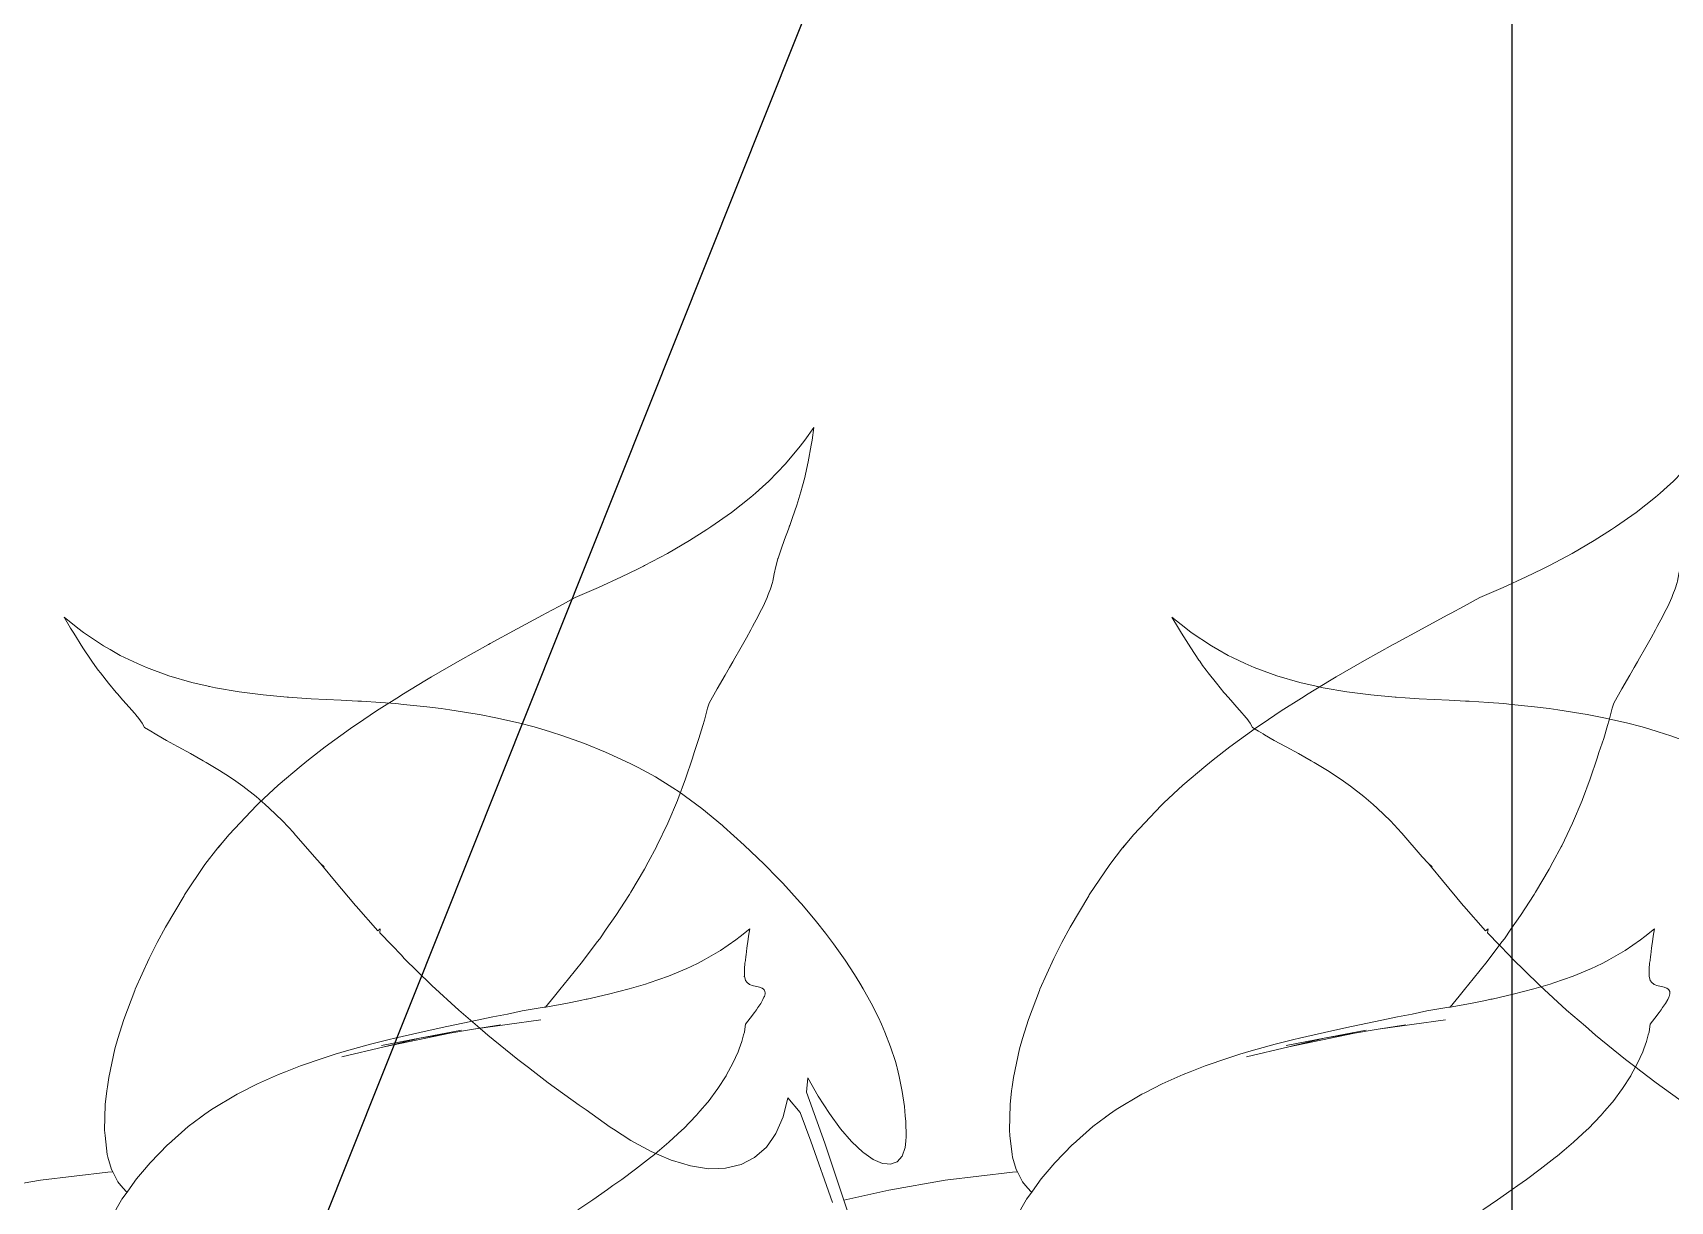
# Model space of a CAD drawing. Header units: inches. Extents: x 249 to 1192, y -18 to 440.
# Drawn here: x 637.361 to 638.132, y 264.569 to 265.119 of the extents above; entities that cross this region are included whole.
import ezdxf

# ---------------------------------------------------------------- set-up
doc = ezdxf.new("R2010")
doc.units = ezdxf.units.IN
doc.header["$MEASUREMENT"] = 0
doc.layers.add('KOLOM', color=5, linetype='Continuous')
doc.layers.add('VEGETASI', color=60, linetype='Continuous', lineweight=0)

# ---------------------------------------------------------------- blocks, each defined once
blk = doc.blocks.new('tanaman')
for p, q in [((585.09402, 360.41535), (585.09493, 360.40941)), ((585.09834, 360.4094), (585.09402, 360.41535)), ((585.09493, 360.40941), (585.09533, 360.40706)), ((585.09533, 360.40706), (585.09675, 360.39921)), ((585.10043, 360.40661), (585.09834, 360.4094)), ((585.10748, 360.39819), (585.10043, 360.40661)), ((585.09675, 360.39921), (585.098, 360.39335)), ((585.11529, 360.39017), (585.10748, 360.39819)), ((585.098, 360.39335), (585.09838, 360.39189)), ((585.09838, 360.39189), (585.09937, 360.38784)), ((585.11825, 360.38745), (585.11529, 360.39017)), ((585.09937, 360.38784), (585.10018, 360.38508)), ((585.10018, 360.38508), (585.10209, 360.37877)), ((585.12161, 360.38445), (585.11825, 360.38745)), ((585.12378, 360.38257), (585.12161, 360.38445)), ((585.13289, 360.37537), (585.12378, 360.38257)), ((585.10209, 360.37877), (585.10404, 360.37293)), ((585.14253, 360.36856), (585.13289, 360.37537)), ((585.10404, 360.37293), (585.10536, 360.36916)), ((585.10536, 360.36916), (585.10573, 360.36881)), ((585.10536, 360.36916), (585.10548, 360.36883)), ((585.10536, 360.36916), (585.10548, 360.36883)), ((585.10536, 360.36916), (585.10548, 360.36883)), ((585.10536, 360.36916), (585.10548, 360.36883)), ((585.10536, 360.36916), (585.10548, 360.36883)), ((585.10548, 360.36883), (585.10598, 360.36755)), ((585.10573, 360.36881), (585.10548, 360.36883)), ((585.10598, 360.36755), (585.10782, 360.36259)), ((585.14444, 360.36732), (585.14253, 360.36856)), ((585.15261, 360.36214), (585.14444, 360.36732)), ((585.10782, 360.36259), (585.10949, 360.35802)), ((585.10949, 360.35802), (585.11091, 360.35382)), ((585.16305, 360.35609), (585.15261, 360.36214)), ((585.11091, 360.35382), (585.11096, 360.35364)), ((585.11096, 360.35364), (585.11136, 360.35218)), ((585.11136, 360.35218), (585.112, 360.34995)), ((585.112, 360.34995), (585.1127, 360.34638)), ((585.17374, 360.35039), (585.16305, 360.35609)), ((585.17434, 360.35009), (585.17374, 360.35039)), ((585.1771, 360.34872), (585.17434, 360.35009)), ((585.1127, 360.34638), (585.11338, 360.34299)), ((585.11338, 360.34299), (585.11358, 360.34238)), ((585.11358, 360.34238), (585.11452, 360.33931)), ((585.1846, 360.34503), (585.1771, 360.34872)), ((585.19553, 360.33999), (585.1846, 360.34503)), ((585.11452, 360.33931), (585.11556, 360.33668)), ((585.11556, 360.33668), (585.11607, 360.33533)), ((585.11607, 360.33533), (585.11801, 360.33106)), ((585.20644, 360.33526), (585.19553, 360.33999)), ((585.21423, 360.33106), (585.20644, 360.33526)), ((585.11801, 360.33106), (585.11945, 360.32821)), ((585.11945, 360.32821), (585.12029, 360.32647)), ((585.22005, 360.32795), (585.21423, 360.33106)), ((585.2219, 360.32695), (585.22005, 360.32795)), ((585.23371, 360.32058), (585.2219, 360.32695)), ((585.12029, 360.32647), (585.12289, 360.32158)), ((585.12289, 360.32158), (585.12371, 360.32014)), ((585.12371, 360.32014), (585.12578, 360.31636)), ((585.24642, 360.31363), (585.23371, 360.32058)), ((585.86668, 360.32088), (585.86406, 360.31888)), ((585.87319, 360.32601), (585.86668, 360.32088)), ((585.86864, 360.31848), (585.87012, 360.32086)), ((585.87012, 360.32086), (585.87319, 360.32601)), ((585.12578, 360.31636), (585.12891, 360.31082)), ((585.24733, 360.31313), (585.24642, 360.31363)), ((585.26084, 360.30557), (585.24733, 360.31313)), ((585.85456, 360.31249), (585.85153, 360.31078)), ((585.86406, 360.31888), (585.85456, 360.31249)), ((585.86044, 360.3058), (585.86429, 360.31152)), ((585.86429, 360.31152), (585.86864, 360.31848)), ((585.12891, 360.31082), (585.13128, 360.30675)), ((585.13128, 360.30675), (585.13227, 360.30496)), ((585.13227, 360.30496), (585.13385, 360.3023)), ((585.27417, 360.29786), (585.26084, 360.30557)), ((585.83865, 360.30416), (585.8344, 360.30232)), ((585.84467, 360.30699), (585.83865, 360.30416)), ((585.8467, 360.30805), (585.84467, 360.30699)), ((585.85153, 360.31078), (585.8467, 360.30805)), ((585.85869, 360.30326), (585.86009, 360.30528)), ((585.86009, 360.30528), (585.86044, 360.3058)), ((585.13385, 360.3023), (585.13583, 360.29878)), ((585.13583, 360.29878), (585.13955, 360.29228)), ((585.27722, 360.29604), (585.27417, 360.29786)), ((585.28724, 360.28996), (585.27722, 360.29604)), ((585.82383, 360.29845), (585.81298, 360.2953)), ((585.8344, 360.30232), (585.82383, 360.29845)), ((585.85225, 360.29488), (585.85606, 360.29975)), ((585.85606, 360.29975), (585.85709, 360.30108)), ((585.85709, 360.30108), (585.85869, 360.30326)), ((585.13955, 360.29228), (585.14343, 360.28546)), ((585.29047, 360.28794), (585.28724, 360.28996)), ((585.76756, 360.28829), (585.76334, 360.28799)), ((585.7681, 360.28833), (585.76756, 360.28829)), ((585.77942, 360.28939), (585.7681, 360.28833)), ((585.79072, 360.29085), (585.77942, 360.28939)), ((585.80193, 360.29279), (585.79072, 360.29085)), ((585.80462, 360.29336), (585.80193, 360.29279)), ((585.8053, 360.29351), (585.80462, 360.29336)), ((585.80494, 360.2933), (585.80462, 360.29336)), ((585.8053, 360.29351), (585.80494, 360.2933)), ((585.81298, 360.2953), (585.8053, 360.29351)), ((585.84545, 360.28688), (585.84809, 360.28986)), ((585.84809, 360.28986), (585.8487, 360.29061)), ((585.8487, 360.29061), (585.85225, 360.29488)), ((585.14343, 360.28546), (585.14412, 360.28316)), ((585.14412, 360.28316), (585.14558, 360.2775)), ((585.29998, 360.28186), (585.29047, 360.28794)), ((585.30596, 360.27787), (585.29998, 360.28186)), ((585.68061, 360.28072), (585.67761, 360.28017)), ((585.69147, 360.28244), (585.68061, 360.28072)), ((585.69557, 360.28299), (585.69147, 360.28244)), ((585.70236, 360.28385), (585.69557, 360.28299)), ((585.71326, 360.28497), (585.70236, 360.28385)), ((585.71694, 360.28529), (585.71326, 360.28497)), ((585.72413, 360.28586), (585.71694, 360.28529)), ((585.73312, 360.28642), (585.72413, 360.28586)), ((585.73491, 360.28653), (585.73312, 360.28642)), ((585.74261, 360.28689), (585.73491, 360.28653)), ((585.7568, 360.28757), (585.74261, 360.28689)), ((585.76334, 360.28799), (585.7568, 360.28757)), ((585.8394, 360.28), (585.83992, 360.28065)), ((585.83992, 360.28065), (585.84004, 360.2808)), ((585.84004, 360.2808), (585.84255, 360.28363)), ((585.84255, 360.28363), (585.84545, 360.28688)), ((585.14558, 360.2775), (585.1464, 360.27501)), ((585.1464, 360.27501), (585.14816, 360.26889)), ((585.31232, 360.27352), (585.30596, 360.27787)), ((585.32421, 360.26491), (585.31232, 360.27352)), ((585.64863, 360.27342), (585.64413, 360.27207)), ((585.6518, 360.2743), (585.64863, 360.27342)), ((585.65915, 360.27623), (585.6518, 360.2743)), ((585.66983, 360.27866), (585.65915, 360.27623)), ((585.67761, 360.28017), (585.66983, 360.27866)), ((585.83239, 360.2723), (585.83526, 360.27408)), ((585.83526, 360.27408), (585.83636, 360.27609)), ((585.83636, 360.27609), (585.83796, 360.2783)), ((585.83796, 360.2783), (585.8394, 360.28)), ((585.14816, 360.26889), (585.15039, 360.26223)), ((585.62813, 360.26655), (585.61822, 360.26247)), ((585.63828, 360.27019), (585.62813, 360.26655)), ((585.64413, 360.27207), (585.63828, 360.27019)), ((585.81937, 360.26494), (585.81974, 360.26515)), ((585.81974, 360.26515), (585.82494, 360.26799)), ((585.82494, 360.26799), (585.82953, 360.2706)), ((585.82953, 360.2706), (585.83025, 360.27101)), ((585.83025, 360.27101), (585.83239, 360.2723)), ((585.15039, 360.26223), (585.15115, 360.25966)), ((585.15115, 360.25966), (585.15455, 360.24988)), ((585.33209, 360.25881), (585.32421, 360.26491)), ((585.33557, 360.25602), (585.33209, 360.25881)), ((585.61468, 360.26094), (585.60628, 360.25702)), ((585.61822, 360.26247), (585.61468, 360.26094)), ((585.80152, 360.25479), (585.80619, 360.25761)), ((585.80619, 360.25761), (585.80762, 360.25842)), ((585.80762, 360.25842), (585.81358, 360.26178)), ((585.81358, 360.26178), (585.81937, 360.26494)), ((585.15455, 360.24988), (585.15814, 360.24021)), ((585.34638, 360.24683), (585.33557, 360.25602)), ((585.59468, 360.25075), (585.58654, 360.24571)), ((585.60284, 360.25526), (585.59468, 360.25075)), ((585.60628, 360.25702), (585.60284, 360.25526)), ((585.79229, 360.24874), (585.79532, 360.2508)), ((585.79532, 360.2508), (585.79995, 360.25382)), ((585.79995, 360.25382), (585.80152, 360.25479)), ((585.35521, 360.23863), (585.34638, 360.24683)), ((585.5835, 360.2437), (585.57279, 360.2359)), ((585.58654, 360.24571), (585.5835, 360.2437)), ((585.78279, 360.2415), (585.78907, 360.2464)), ((585.78907, 360.2464), (585.79229, 360.24874)), ((585.15814, 360.24021), (585.15835, 360.23961)), ((585.15835, 360.23961), (585.16279, 360.22905)), ((585.35657, 360.23731), (585.35521, 360.23863)), ((585.36942, 360.22369), (585.35657, 360.23731)), ((585.57279, 360.2359), (585.56318, 360.22793)), ((585.77028, 360.23003), (585.77652, 360.23606)), ((585.77652, 360.23606), (585.77844, 360.23782)), ((585.77844, 360.23782), (585.78279, 360.2415)), ((585.16279, 360.22905), (585.16793, 360.2183)), ((585.56261, 360.22744), (585.55286, 360.21866)), ((585.56318, 360.22793), (585.56261, 360.22744)), ((585.76501, 360.2244), (585.77028, 360.23003)), ((585.37275, 360.21973), (585.36942, 360.22369)), ((585.37275, 360.21973), (585.37454, 360.21744)), ((585.37467, 360.21738), (585.37275, 360.21973)), ((585.37467, 360.21738), (585.37275, 360.21973)), ((585.37467, 360.21738), (585.37275, 360.21973)), ((585.37467, 360.21738), (585.37275, 360.21973)), ((585.37467, 360.21738), (585.37275, 360.21973)), ((585.7553, 360.21319), (585.76493, 360.22431)), ((585.76493, 360.22431), (585.76501, 360.2244)), ((585.16793, 360.2183), (585.16819, 360.21782)), ((585.16819, 360.21782), (585.17206, 360.21066)), ((585.37467, 360.21738), (585.37454, 360.21744)), ((585.38078, 360.20948), (585.37467, 360.21738)), ((585.55286, 360.21866), (585.54355, 360.20973)), ((585.75256, 360.21015), (585.7553, 360.21319)), ((585.17206, 360.21066), (585.17375, 360.20741)), ((585.17375, 360.20741), (585.18021, 360.19646)), ((585.39038, 360.19521), (585.38078, 360.20948)), ((585.53734, 360.20341), (585.53474, 360.20069)), ((585.54316, 360.20934), (585.53734, 360.20341)), ((585.54355, 360.20973), (585.54316, 360.20934)), ((585.74582, 360.20197), (585.75096, 360.20832)), ((585.75256, 360.21015), (585.75066, 360.20845)), ((585.75096, 360.20832), (585.75066, 360.20845)), ((585.75096, 360.20832), (585.75256, 360.21015)), ((585.75096, 360.20832), (585.75256, 360.21015)), ((585.75096, 360.20832), (585.75256, 360.21015)), ((585.75096, 360.20832), (585.75256, 360.21015)), ((585.75096, 360.20832), (585.75256, 360.21015)), ((585.18021, 360.19646), (585.18088, 360.19545)), ((585.53474, 360.20069), (585.52647, 360.1916)), ((585.73596, 360.19023), (585.74582, 360.20197)), ((585.18088, 360.19545), (585.18728, 360.18549)), ((585.39064, 360.1948), (585.39038, 360.19521)), ((585.39939, 360.18003), (585.39064, 360.1948)), ((585.52576, 360.19077), (585.51879, 360.1825)), ((585.52647, 360.1916), (585.52576, 360.19077)), ((585.72542, 360.17836), (585.73569, 360.18988)), ((585.73569, 360.18988), (585.73596, 360.19023)), ((585.18728, 360.18549), (585.19181, 360.17911)), ((585.51879, 360.1825), (585.51463, 360.17723)), ((585.12426, 360.1793), (585.12479, 360.1758)), ((585.12873, 360.17568), (585.12426, 360.1793)), ((585.12479, 360.1758), (585.12502, 360.17443)), ((585.12502, 360.17443), (585.12562, 360.17005)), ((585.13087, 360.174), (585.12873, 360.17568)), ((585.13799, 360.16907), (585.13087, 360.174)), ((585.19181, 360.17911), (585.19492, 360.17459)), ((585.19492, 360.17459), (585.19608, 360.17308)), ((585.19608, 360.17308), (585.20308, 360.16379)), ((585.40326, 360.1728), (585.39939, 360.18003)), ((585.40618, 360.16711), (585.40326, 360.1728)), ((585.51175, 360.17345), (585.51085, 360.17222)), ((585.51463, 360.17723), (585.51175, 360.17345)), ((585.71886, 360.17157), (585.72455, 360.17739)), ((585.72426, 360.1793), (585.72455, 360.17739)), ((585.72542, 360.17836), (585.72426, 360.1793)), ((585.12562, 360.17005), (585.126, 360.16699)), ((585.126, 360.16699), (585.12612, 360.16626)), ((585.12612, 360.16626), (585.12631, 360.1643)), ((585.14567, 360.1646), (585.13799, 360.16907)), ((585.40708, 360.16532), (585.40618, 360.16711)), ((585.41364, 360.15078), (585.40708, 360.16532)), ((585.51085, 360.17222), (585.50538, 360.16449)), ((585.70043, 360.15302), (585.71294, 360.16525)), ((585.71294, 360.16525), (585.71434, 360.16677)), ((585.71434, 360.16677), (585.71886, 360.17157)), ((585.12631, 360.1643), (585.1265, 360.16303)), ((585.1265, 360.16303), (585.12674, 360.16033)), ((585.12679, 360.15812), (585.12666, 360.15685)), ((585.12674, 360.16033), (585.12679, 360.15812)), ((585.14855, 360.16313), (585.14567, 360.1646)), ((585.15179, 360.16155), (585.14855, 360.16313)), ((585.15387, 360.16058), (585.15179, 360.16155)), ((585.16253, 360.15699), (585.15387, 360.16058)), ((585.20308, 360.16379), (585.20954, 360.15565)), ((585.50095, 360.15772), (585.49841, 360.15357)), ((585.50538, 360.16449), (585.50095, 360.15772)), ((585.11708, 360.14971), (585.11705, 360.14907)), ((585.11752, 360.15056), (585.11708, 360.14971)), ((585.11781, 360.15079), (585.11752, 360.15056)), ((585.11836, 360.15123), (585.11781, 360.15079)), ((585.11941, 360.15166), (585.11836, 360.15123)), ((585.11961, 360.15174), (585.11941, 360.15166)), ((585.12309, 360.15253), (585.11961, 360.15174)), ((585.12389, 360.15285), (585.12309, 360.15253)), ((585.12442, 360.15307), (585.12389, 360.15285)), ((585.12449, 360.1531), (585.12442, 360.15307)), ((585.12552, 360.15389), (585.12449, 360.1531)), ((585.12622, 360.15495), (585.12552, 360.15389)), ((585.12663, 360.15634), (585.12622, 360.15495)), ((585.12666, 360.15675), (585.12663, 360.15634)), ((585.12666, 360.15685), (585.12697, 360.1567)), ((585.12666, 360.15685), (585.12666, 360.15675)), ((585.12666, 360.15685), (585.12666, 360.15675)), ((585.12666, 360.15685), (585.12666, 360.15675)), ((585.12666, 360.15685), (585.12666, 360.15675)), ((585.12666, 360.15685), (585.12666, 360.15675)), ((585.12697, 360.1567), (585.12666, 360.15675)), ((585.17161, 360.15379), (585.16253, 360.15699)), ((585.1734, 360.15323), (585.17161, 360.15379)), ((585.18104, 360.15095), (585.1734, 360.15323)), ((585.19077, 360.14841), (585.18104, 360.15095)), ((585.20954, 360.15565), (585.21363, 360.15068)), ((585.21363, 360.15068), (585.21613, 360.14757)), ((585.41386, 360.15025), (585.41364, 360.15078)), ((585.41903, 360.13653), (585.41386, 360.15025)), ((585.49685, 360.15094), (585.49307, 360.14418)), ((585.49841, 360.15357), (585.49685, 360.15094)), ((585.68731, 360.14096), (585.69993, 360.15257)), ((585.69993, 360.15257), (585.70043, 360.15302)), ((585.11705, 360.14907), (585.11702, 360.14866)), ((585.11702, 360.14866), (585.11734, 360.14739)), ((585.11734, 360.14739), (585.11754, 360.14699)), ((585.11754, 360.14699), (585.11802, 360.14589)), ((585.11802, 360.14589), (585.11903, 360.14413)), ((585.11903, 360.14413), (585.11999, 360.14274)), ((585.11999, 360.14274), (585.12038, 360.1421)), ((585.12038, 360.1421), (585.12112, 360.14113)), ((585.20074, 360.14615), (585.19077, 360.14841)), ((585.2013, 360.14603), (585.20074, 360.14615)), ((585.20388, 360.14551), (585.2013, 360.14603)), ((585.21087, 360.14411), (585.20388, 360.14551)), ((585.22046, 360.14238), (585.21087, 360.14411)), ((585.21613, 360.14757), (585.22046, 360.14238)), ((585.22112, 360.14226), (585.22046, 360.14238)), ((585.23142, 360.14056), (585.22112, 360.14226)), ((585.49307, 360.14418), (585.48964, 360.13743)), ((585.12112, 360.14113), (585.12204, 360.13979)), ((585.12204, 360.13979), (585.124, 360.13718)), ((585.124, 360.13718), (585.12625, 360.13429)), ((585.12625, 360.13429), (585.12644, 360.13323)), ((585.2543, 360.13191), (585.2227, 360.13643)), ((585.23838, 360.1391), (585.23142, 360.14056)), ((585.24356, 360.13804), (585.23838, 360.1391)), ((585.2543, 360.13191), (585.2414, 360.13404)), ((585.2452, 360.1377), (585.24356, 360.13804)), ((585.25567, 360.13555), (585.2452, 360.1377)), ((585.26689, 360.13321), (585.25567, 360.13555)), ((585.42177, 360.12763), (585.41903, 360.13653)), ((585.48823, 360.13438), (585.48659, 360.13061)), ((585.48964, 360.13743), (585.48823, 360.13438)), ((585.67847, 360.13344), (585.68731, 360.14096)), ((585.12644, 360.13323), (585.12676, 360.13051)), ((585.12676, 360.13051), (585.12714, 360.12929)), ((585.12714, 360.12929), (585.12793, 360.12617)), ((585.26545, 360.13008), (585.2543, 360.13191)), ((585.27973, 360.12773), (585.26, 360.13149)), ((585.29645, 360.12372), (585.26545, 360.13008)), ((585.27973, 360.12773), (585.26545, 360.13008)), ((585.26769, 360.13304), (585.26689, 360.13321)), ((585.27959, 360.13046), (585.26769, 360.13304)), ((585.29132, 360.12775), (585.27959, 360.13046)), ((585.29774, 360.12431), (585.27973, 360.12773)), ((585.29645, 360.12372), (585.27973, 360.12773)), ((585.294, 360.1271), (585.29132, 360.12775)), ((585.30285, 360.12487), (585.294, 360.1271)), ((585.42319, 360.12266), (585.42177, 360.12763)), ((585.48659, 360.13061), (585.48395, 360.12371)), ((585.65957, 360.1177), (585.67365, 360.12916)), ((585.67365, 360.12916), (585.67847, 360.13344)), ((585.12793, 360.12617), (585.12928, 360.12268)), ((585.12928, 360.12268), (585.12975, 360.12129)), ((585.12975, 360.12129), (585.13222, 360.1159)), ((585.3164, 360.11894), (585.29645, 360.12372)), ((585.30569, 360.12411), (585.30285, 360.12487)), ((585.31412, 360.12176), (585.30569, 360.12411)), ((585.31943, 360.12017), (585.31412, 360.12176)), ((585.32511, 360.11837), (585.31943, 360.12017)), ((585.42609, 360.10927), (585.42319, 360.12266)), ((585.48395, 360.12371), (585.48171, 360.11672)), ((585.13222, 360.1159), (585.13517, 360.11038)), ((585.33579, 360.11468), (585.32511, 360.11837)), ((585.34293, 360.11193), (585.33579, 360.11468)), ((585.34611, 360.11062), (585.34293, 360.11193)), ((585.48091, 360.11375), (585.47989, 360.10968)), ((585.48109, 360.11445), (585.48091, 360.11375)), ((585.48171, 360.11672), (585.48109, 360.11445)), ((585.64518, 360.10667), (585.65228, 360.11223)), ((585.65228, 360.11223), (585.65453, 360.11394)), ((585.65453, 360.11394), (585.65957, 360.1177)), ((585.13517, 360.11038), (585.13534, 360.11004)), ((585.13534, 360.11004), (585.13923, 360.10395)), ((585.13923, 360.10395), (585.1439, 360.09774)), ((585.35605, 360.10619), (585.34611, 360.11062)), ((585.3643, 360.10203), (585.35605, 360.10619)), ((585.42672, 360.10486), (585.42609, 360.10927)), ((585.42698, 360.10286), (585.42672, 360.10486)), ((585.47989, 360.10968), (585.47847, 360.1026)), ((585.518, 360.10035), (585.52293, 360.10912)), ((585.52293, 360.10912), (585.52354, 360.10227)), ((585.63059, 360.09613), (585.64518, 360.10667)), ((585.1439, 360.09774), (585.14414, 360.09747)), ((585.14414, 360.09747), (585.14773, 360.09333)), ((585.36559, 360.10134), (585.3643, 360.10203)), ((585.37778, 360.09405), (585.36559, 360.10134)), ((585.42772, 360.09648), (585.42698, 360.10286)), ((585.42803, 360.08436), (585.42772, 360.09648)), ((585.47746, 360.0955), (585.47707, 360.0912)), ((585.47847, 360.1026), (585.47746, 360.0955)), ((585.5128, 360.09222), (585.518, 360.10035)), ((585.51492, 360.0782), (585.52354, 360.10227)), ((585.53229, 360.09968), (585.52659, 360.09278)), ((585.53229, 360.09968), (585.53454, 360.09066)), ((585.62735, 360.09397), (585.63059, 360.09613)), ((585.14773, 360.09333), (585.14933, 360.09143)), ((585.14933, 360.09143), (585.15549, 360.08507)), ((585.38093, 360.09189), (585.37778, 360.09405)), ((585.38093, 360.09189), (585.38254, 360.09068)), ((585.38276, 360.09059), (585.38093, 360.09189)), ((585.38276, 360.09059), (585.38254, 360.09068)), ((585.38868, 360.0861), (585.38276, 360.09059)), ((585.47685, 360.0884), (585.47663, 360.08134)), ((585.47707, 360.0912), (585.47685, 360.0884)), ((585.50748, 360.08497), (585.5128, 360.09222)), ((585.52659, 360.09278), (585.52154, 360.07924)), ((585.53454, 360.09066), (585.53796, 360.08286)), ((585.61605, 360.08587), (585.62735, 360.09397)), ((585.15549, 360.08507), (585.15613, 360.08449)), ((585.15613, 360.08449), (585.16235, 360.07868)), ((585.39799, 360.07784), (585.38868, 360.0861)), ((585.42678, 360.07287), (585.42783, 360.08188)), ((585.42783, 360.08188), (585.42803, 360.08436)), ((585.47663, 360.08134), (585.47682, 360.07919)), ((585.50231, 360.079), (585.50748, 360.08497)), ((585.53796, 360.08286), (585.53964, 360.08047)), ((585.53964, 360.08047), (585.54246, 360.07645)), ((585.60635, 360.07957), (585.61444, 360.08486)), ((585.61444, 360.08486), (585.61605, 360.08587)), ((585.16235, 360.07868), (585.16678, 360.07497)), ((585.16678, 360.07497), (585.16987, 360.07231)), ((585.16987, 360.07231), (585.17101, 360.07144)), ((585.39824, 360.07759), (585.39799, 360.07784)), ((585.40664, 360.06898), (585.39824, 360.07759)), ((585.42649, 360.07175), (585.42678, 360.07287)), ((585.47682, 360.07919), (585.4771, 360.07615)), ((585.4771, 360.07615), (585.47851, 360.07216)), ((585.49216, 360.07057), (585.49653, 360.07365)), ((585.49653, 360.07365), (585.49701, 360.07399)), ((585.49701, 360.07399), (585.50217, 360.07883)), ((585.50217, 360.07883), (585.50231, 360.079)), ((585.50598, 360.05149), (585.51492, 360.0782)), ((585.52154, 360.07924), (585.5113, 360.05032)), ((585.54246, 360.07645), (585.54797, 360.07154)), ((585.58729, 360.07028), (585.59313, 360.07285)), ((585.59313, 360.07285), (585.59671, 360.07433)), ((585.59671, 360.07433), (585.60635, 360.07957)), ((585.17101, 360.07144), (585.178, 360.06599)), ((585.178, 360.06599), (585.18451, 360.0612)), ((585.41025, 360.06479), (585.40664, 360.06898)), ((585.41302, 360.06145), (585.41025, 360.06479)), ((585.42187, 360.06011), (585.42424, 360.06473)), ((585.42424, 360.06473), (585.42486, 360.06593)), ((585.42424, 360.06473), (585.42652, 360.06466)), ((585.42486, 360.06593), (585.42649, 360.07175)), ((585.42652, 360.06466), (585.45826, 360.06082)), ((585.47851, 360.07216), (585.48082, 360.06952)), ((585.48082, 360.06952), (585.48276, 360.06879)), ((585.48276, 360.06879), (585.48393, 360.06834)), ((585.48393, 360.06834), (585.48558, 360.0685)), ((585.48558, 360.0685), (585.48775, 360.06868)), ((585.48775, 360.06868), (585.49216, 360.07057)), ((585.54797, 360.07154), (585.54805, 360.0715)), ((585.54805, 360.0715), (585.5544, 360.06819)), ((585.5544, 360.06819), (585.56166, 360.06643)), ((585.56166, 360.06643), (585.5652, 360.06638)), ((585.5652, 360.06638), (585.56963, 360.06623)), ((585.56963, 360.06623), (585.57822, 360.06755)), ((585.57822, 360.06755), (585.58663, 360.0701)), ((585.58663, 360.0701), (585.58729, 360.07028)), ((585.18451, 360.0612), (585.18865, 360.05826)), ((585.18865, 360.05826), (585.19121, 360.05641)), ((585.41387, 360.06039), (585.41302, 360.06145)), ((585.4175, 360.05525), (585.41387, 360.06039)), ((585.4179, 360.05552), (585.42041, 360.0584)), ((585.42041, 360.0584), (585.42187, 360.06011)), ((585.45826, 360.06082), (585.48477, 360.05619)), ((585.19121, 360.05641), (585.19809, 360.05162)), ((585.19809, 360.05162), (585.20513, 360.04684)), ((585.4175, 360.05525), (585.41757, 360.0553)), ((585.41988, 360.0519), (585.4175, 360.05525)), ((585.41757, 360.0553), (585.4179, 360.05552)), ((585.42006, 360.05159), (585.41988, 360.0519)), ((585.42461, 360.04355), (585.42006, 360.05159)), ((585.48477, 360.05619), (585.50598, 360.05149)), ((585.50374, 360.04479), (585.50598, 360.05149))]:
    blk.add_line(p, q)
blk = doc.blocks.new('tampak depan')
at = {"layer": 'KOLOM'}
for points in [[(724.26053, 342.07691), (723.10359, 339.17691)], [(723.7474, 340.79068), (723.7474, 339.17691)]]:
    blk.add_lwpolyline(points, dxfattribs=at)
at = {"layer": 'VEGETASI', "xscale": -1}
for p in [(1308.5128, -20.65314), (1308.93883, -20.65314), (1309.46052, -20.65314)]:
    blk.add_blockref('tanaman', p, dxfattribs=at)

msp = doc.modelspace()

# ---------------------------------------------------------------- block references
at = {"layer": 'KOLOM'}
msp.add_blockref('tampak depan', (-85.68993, -74.82902), dxfattribs=at)

doc.saveas('drawing.dxf')
